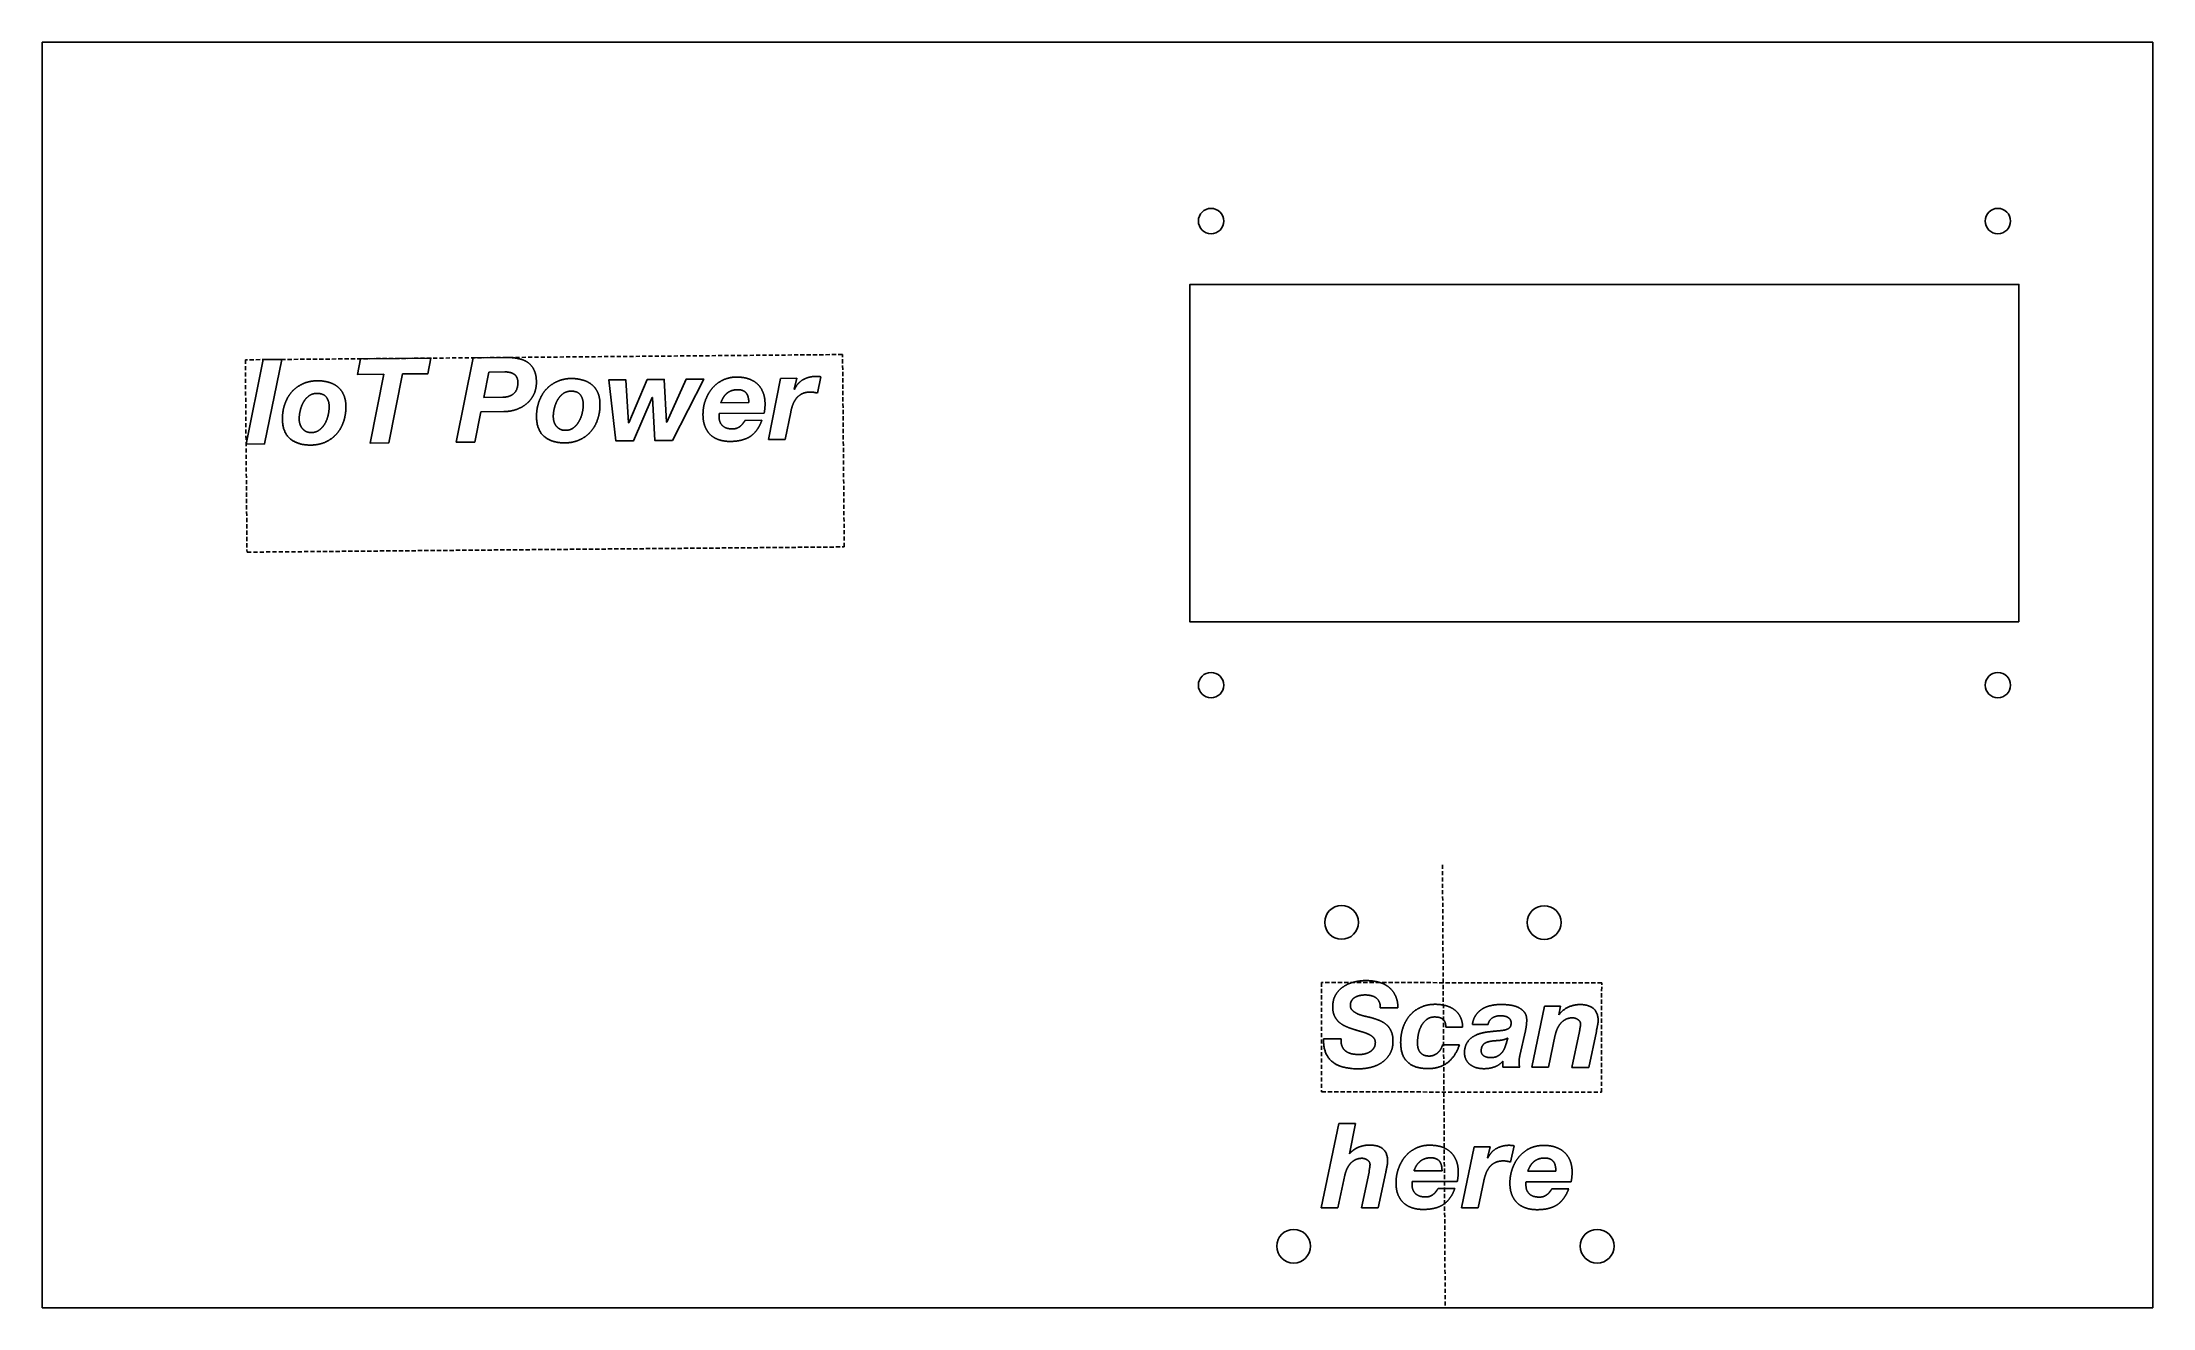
# Model space of a CAD drawing. Header units: millimetres. Extents: x -130 to 120, y -70 to 80.
import ezdxf

# ---------------------------------------------------------------- set-up
doc = ezdxf.new("R2010")
doc.units = ezdxf.units.MM
doc.linetypes.add('DASHED', pattern=[0.75, 0.5, -0.25])
doc.layers.get('0').update_dxf_attribs({"linetype": 'CONTINUOUS'})
doc.layers.add('1', color=7, linetype='DASHED')

msp = doc.modelspace()

# ---------------------------------------------------------------- linework, layer by layer
for p, q in [((-78.96, 42.6), (-80.95, 32.58)), ((-74.96, 42.63), (-78.96, 42.6)), ((-77.69, 37.9), (-77.1, 40.91)), ((-77.1, 40.91), (-75.22, 40.92)), ((-42.53, 40.16), (-43.96, 32.91)), ((-40.63, 40.18), (-42.53, 40.16)), ((-40.92, 38.87), (-40.63, 40.18)), ((-38.18, 38.42), (-37.79, 40.35)), ((-75.45, 37.92), (-77.69, 37.9)), ((-40.89, 38.84), (-40.92, 38.87)), ((-78.76, 32.6), (-78.04, 36.19)), ((-78.04, 36.19), (-75.32, 36.22)), ((-49.82, 35.57), (-49.83, 35.75)), ((-49.81, 35.99), (-44.48, 36.04)), ((-46.3, 37.28), (-49.61, 37.25)), ((-44.75, 35.2), (-46.74, 35.18)), ((-41.99, 32.92), (-41.34, 36.14)), ((-80.95, 32.58), (-78.76, 32.6)), ((-43.96, 32.91), (-41.99, 32.92)), ((28.49, -34.44), (30.58, -34.44)), ((47.95, -34.25), (46.44, -41.49)), ((49.85, -34.25), (47.95, -34.25)), ((49.63, -35.26), (49.85, -34.25)), ((36.26, -36.74), (38.25, -36.74)), ((39.4, -36.43), (41.26, -36.44)), ((45.04, -40.09), (45.69, -37.17)), ((49.65, -35.26), (49.63, -35.26)), ((52.09, -37.26), (51.2, -41.5)), ((53.19, -41.5), (54.09, -37.26)), ((23.85, -38.13), (21.76, -38.13)), ((37.87, -38.83), (35.88, -38.82)), ((43.6, -38.01), (43.4, -38.71)), ((48.41, -41.49), (49.23, -37.64)), ((43.02, -40.77), (43.02, -41.48)), ((43.02, -41.48), (45.01, -41.49)), ((46.44, -41.49), (48.41, -41.49)), ((51.2, -41.5), (53.19, -41.5)), ((23.59, -48.14), (21.5, -58.14)), ((25.58, -48.15), (23.59, -48.14)), ((24.83, -51.74), (25.58, -48.15)), ((24.86, -51.74), (24.83, -51.74)), ((39.61, -50.93), (38.1, -58.17)), ((41.5, -50.93), (39.61, -50.93)), ((41.21, -52.24), (41.5, -50.93)), ((41.23, -52.26), (41.21, -52.24)), ((43.94, -52.72), (44.35, -50.79)), ((23.48, -58.14), (24.3, -54.29)), ((27.16, -53.91), (26.27, -58.15)), ((28.25, -58.15), (29.16, -53.91)), ((35.81, -53.77), (32.49, -53.76)), ((40.08, -58.17), (40.75, -54.97)), ((49.3, -53.79), (45.98, -53.79)), ((32.26, -55.44), (32.27, -55.26)), ((32.28, -55.02), (37.62, -55.03)), ((37.33, -55.87), (35.35, -55.87)), ((45.75, -55.47), (45.75, -55.28)), ((45.77, -55.05), (51.1, -55.06)), ((50.82, -55.89), (48.83, -55.89)), ((21.5, -58.14), (23.48, -58.14)), ((26.27, -58.15), (28.25, -58.15)), ((38.1, -58.17), (40.08, -58.17))]:
    msp.add_line(p, q)
for points in [[(120, -70), (-130, -70), (-130, 80), (120, 80)], [(104.15, 11.3), (5.95, 11.3), (5.95, 51.3), (104.15, 51.3)], [(-89.53, 40.66), (-91.17, 32.49), (-88.96, 32.51), (-87.32, 40.68), (-84.32, 40.7), (-83.95, 42.56), (-92.3, 42.48), (-92.67, 40.63)], [(-103.84, 42.38), (-105.85, 32.36), (-103.65, 32.38), (-101.62, 42.4)], [(-55.36, 32.81), (-51.64, 40.08), (-53.74, 40.06), (-56.02, 34.98), (-56.05, 34.98), (-56.32, 40.04), (-58.34, 40.02), (-60.52, 34.9), (-60.55, 34.9), (-60.87, 40), (-62.9, 39.98), (-62.04, 32.75), (-59.95, 32.76), (-57.76, 37.87), (-57.73, 37.87), (-57.43, 32.79)]]:
    msp.add_lwpolyline(points, close=True)
for centre, radius in [((8.45, 58.8), 1.5), ((101.65, 58.8), 1.5), ((8.45, 3.8), 1.5), ((101.65, 3.8), 1.5), ((23.91, -24.32), 2), ((47.91, -24.34), 2), ((18.23, -62.7), 2), ((54.19, -62.7), 2)]:
    msp.add_circle(centre, radius)
for points in [[(-73.57, 42.49), (-74.2, 42.64), (-74.96, 42.63)], [(-75.22, 40.92), (-74.93, 40.93), (-74.66, 40.87)], [(-74.66, 40.87), (-74.38, 40.82), (-74.16, 40.68)], [(-74.16, 40.68), (-73.93, 40.56), (-73.8, 40.3)], [(-73.8, 40.3), (-73.66, 40.07), (-73.66, 39.69)], [(-72.46, 42.03), (-72.92, 42.36), (-73.57, 42.49)], [(-71.74, 41.14), (-71.99, 41.69), (-72.46, 42.03)], [(-71.46, 39.75), (-71.47, 40.58), (-71.74, 41.14)], [(-67.33, 40.14), (-68.3, 40.13), (-69.06, 39.76)], [(-65.97, 39.95), (-66.59, 40.14), (-67.33, 40.14)], [(-47.78, 40.31), (-48.7, 40.3), (-49.44, 39.92)], [(-46.4, 40.12), (-47.02, 40.32), (-47.78, 40.31)], [(-45.33, 39.53), (-45.77, 39.93), (-46.4, 40.12)], [(-38.41, 40.39), (-39.21, 40.38), (-39.89, 39.99)], [(-37.79, 40.35), (-38.1, 40.39), (-38.41, 40.39)], [(-100.47, 38.52), (-100.99, 37.9), (-101.28, 37.07)], [(-99.16, 39.49), (-99.93, 39.14), (-100.47, 38.52)], [(-97.43, 39.87), (-98.39, 39.87), (-99.16, 39.49)], [(-99.07, 37.31), (-98.82, 37.76), (-98.43, 38.06)], [(-98.43, 38.06), (-98.03, 38.37), (-97.48, 38.37)], [(-97.48, 38.37), (-96.69, 38.38), (-96.36, 37.95)], [(-96.07, 39.69), (-96.68, 39.88), (-97.43, 39.87)], [(-96.36, 37.95), (-96.02, 37.52), (-96.01, 36.79)], [(-94.98, 39.14), (-95.43, 39.51), (-96.07, 39.69)], [(-94.29, 38.19), (-94.53, 38.76), (-94.98, 39.14)], [(-94.02, 36.84), (-94.03, 37.62), (-94.29, 38.19)], [(-74.14, 38.36), (-74.61, 37.93), (-75.45, 37.92)], [(-73.66, 39.69), (-73.65, 38.79), (-74.14, 38.36)], [(-72.61, 37.16), (-72.07, 37.62), (-71.77, 38.26)], [(-71.77, 38.26), (-71.45, 38.92), (-71.46, 39.75)], [(-70.37, 38.78), (-70.9, 38.16), (-71.18, 37.33)], [(-69.06, 39.76), (-69.83, 39.4), (-70.37, 38.78)], [(-69.34, 36.59), (-69.22, 37.12), (-68.97, 37.57)], [(-68.97, 37.57), (-68.73, 38.02), (-68.34, 38.32)], [(-68.34, 38.32), (-67.93, 38.63), (-67.39, 38.64)], [(-67.39, 38.64), (-66.59, 38.65), (-66.26, 38.21)], [(-66.26, 38.21), (-65.92, 37.78), (-65.92, 37.05)], [(-64.89, 39.4), (-65.34, 39.78), (-65.97, 39.95)], [(-64.19, 38.46), (-64.43, 39.03), (-64.89, 39.4)], [(-63.93, 37.1), (-63.93, 37.88), (-64.19, 38.46)], [(-50.69, 38.91), (-51.19, 38.29), (-51.47, 37.48)], [(-49.44, 39.92), (-50.18, 39.55), (-50.69, 38.91)], [(-49.61, 37.25), (-49.51, 37.56), (-49.35, 37.84)], [(-49.35, 37.84), (-49.19, 38.13), (-48.95, 38.34)], [(-48.95, 38.34), (-48.72, 38.55), (-48.39, 38.68)], [(-48.39, 38.68), (-48.07, 38.81), (-47.65, 38.81)], [(-47.65, 38.81), (-47.22, 38.82), (-46.95, 38.68)], [(-46.95, 38.68), (-46.68, 38.55), (-46.54, 38.33)], [(-46.54, 38.33), (-46.4, 38.11), (-46.36, 37.83)], [(-46.36, 37.83), (-46.3, 37.56), (-46.3, 37.28)], [(-44.64, 38.54), (-44.88, 39.14), (-45.33, 39.53)], [(-44.38, 37.17), (-44.38, 37.96), (-44.64, 38.54)], [(-41.1, 37.02), (-40.93, 37.46), (-40.67, 37.79)], [(-39.89, 39.99), (-40.56, 39.6), (-40.89, 38.84)], [(-40.67, 37.79), (-40.39, 38.13), (-40, 38.33)], [(-40, 38.33), (-39.6, 38.53), (-39.02, 38.54)], [(-39.02, 38.54), (-38.81, 38.54), (-38.6, 38.5)], [(-38.6, 38.5), (-38.39, 38.46), (-38.18, 38.42)], [(-101.28, 37.07), (-101.55, 36.25), (-101.55, 35.33)], [(-101.55, 35.33), (-101.53, 33.77), (-100.63, 33)], [(-99.56, 35.35), (-99.56, 35.81), (-99.44, 36.33)], [(-99.47, 34.73), (-99.56, 35.02), (-99.56, 35.35)], [(-99.44, 36.33), (-99.32, 36.86), (-99.07, 37.31)], [(-96.13, 35.8), (-96.25, 35.26), (-96.51, 34.8)], [(-96.01, 36.79), (-96.01, 36.33), (-96.13, 35.8)], [(-95.12, 33.59), (-94.58, 34.21), (-94.3, 35.04)], [(-94.3, 35.04), (-94.02, 35.88), (-94.02, 36.84)], [(-75.32, 36.22), (-74.54, 36.22), (-73.84, 36.47)], [(-73.84, 36.47), (-73.14, 36.71), (-72.61, 37.16)], [(-71.18, 37.33), (-71.46, 36.52), (-71.45, 35.59)], [(-71.45, 35.59), (-71.44, 34.04), (-70.53, 33.26)], [(-69.46, 35.61), (-69.47, 36.07), (-69.34, 36.59)], [(-69.37, 34.99), (-69.46, 35.29), (-69.46, 35.61)], [(-66.42, 35.06), (-66.67, 34.61), (-67.07, 34.3)], [(-66.03, 36.06), (-66.15, 35.53), (-66.42, 35.06)], [(-65.92, 37.05), (-65.91, 36.59), (-66.03, 36.06)], [(-65.02, 33.86), (-64.48, 34.48), (-64.21, 35.3)], [(-64.21, 35.3), (-63.92, 36.15), (-63.93, 37.1)], [(-51.47, 37.48), (-51.74, 36.67), (-51.73, 35.81)], [(-51.73, 35.81), (-51.72, 35.02), (-51.49, 34.44)], [(-49.83, 35.86), (-49.83, 35.92), (-49.81, 35.99)], [(-49.83, 35.75), (-49.83, 35.81), (-49.83, 35.86)], [(-49.42, 34.55), (-49.82, 34.94), (-49.82, 35.57)], [(-46.74, 35.18), (-46.85, 35.01), (-46.99, 34.83)], [(-45.3, 34.11), (-44.98, 34.58), (-44.75, 35.2)], [(-44.48, 36.04), (-44.37, 36.64), (-44.38, 37.17)], [(-41.34, 36.14), (-41.25, 36.6), (-41.1, 37.02)], [(-100.63, 33), (-99.71, 32.23), (-98.2, 32.25)], [(-99.18, 34.21), (-99.37, 34.44), (-99.47, 34.73)], [(-98.73, 33.85), (-99, 33.99), (-99.18, 34.21)], [(-98.12, 33.73), (-98.47, 33.73), (-98.73, 33.85)], [(-98.2, 32.25), (-97.21, 32.26), (-96.44, 32.61)], [(-97.17, 34.04), (-97.55, 33.74), (-98.12, 33.73)], [(-96.51, 34.8), (-96.76, 34.35), (-97.17, 34.04)], [(-96.44, 32.61), (-95.66, 32.97), (-95.12, 33.59)], [(-70.53, 33.26), (-69.62, 32.5), (-68.1, 32.51)], [(-69.09, 34.48), (-69.27, 34.7), (-69.37, 34.99)], [(-68.64, 34.12), (-68.9, 34.26), (-69.09, 34.48)], [(-68.02, 34), (-68.37, 33.99), (-68.64, 34.12)], [(-68.1, 32.51), (-67.11, 32.52), (-66.34, 32.88)], [(-67.07, 34.3), (-67.46, 34), (-68.02, 34)], [(-66.34, 32.88), (-65.56, 33.23), (-65.02, 33.86)], [(-51.49, 34.44), (-51.25, 33.85), (-50.83, 33.45)], [(-50.83, 33.45), (-50.4, 33.06), (-49.81, 32.87)], [(-49.81, 32.87), (-49.21, 32.68), (-48.48, 32.68)], [(-48.22, 34.17), (-49.03, 34.16), (-49.42, 34.55)], [(-48.48, 32.68), (-47.7, 32.69), (-47.11, 32.85)], [(-47.7, 34.26), (-47.92, 34.17), (-48.22, 34.17)], [(-47.29, 34.5), (-47.46, 34.36), (-47.7, 34.26)], [(-46.99, 34.83), (-47.11, 34.64), (-47.29, 34.5)], [(-47.11, 32.85), (-46.51, 33.01), (-46.06, 33.32)], [(-46.06, 33.32), (-45.62, 33.65), (-45.3, 34.11)], [(24.13, -31.94), (23.57, -32.3), (23.22, -32.89)], [(25.39, -31.39), (24.69, -31.56), (24.13, -31.94)], [(26.83, -31.22), (26.1, -31.21), (25.39, -31.39)], [(28.28, -31.4), (27.6, -31.22), (26.83, -31.22)], [(29.46, -31.96), (28.96, -31.57), (28.28, -31.4)], [(30.27, -32.97), (29.98, -32.36), (29.46, -31.96)], [(23.22, -32.89), (22.87, -33.48), (22.86, -34.32)], [(22.86, -34.32), (22.86, -34.96), (23.07, -35.41)], [(24.95, -34.17), (24.95, -33.82), (25.11, -33.58)], [(25.22, -34.78), (24.95, -34.53), (24.95, -34.17)], [(25.11, -33.58), (25.26, -33.34), (25.51, -33.2)], [(25.87, -35.19), (25.5, -35.02), (25.22, -34.78)], [(25.51, -33.2), (25.77, -33.05), (26.07, -32.99)], [(26.07, -32.99), (26.4, -32.92), (26.7, -32.92)], [(26.7, -32.92), (27.08, -32.92), (27.42, -33.01)], [(27.42, -33.01), (27.75, -33.08), (27.99, -33.26)], [(27.99, -33.26), (28.24, -33.44), (28.37, -33.74)], [(28.37, -33.74), (28.51, -34.02), (28.49, -34.44)], [(30.58, -34.44), (30.58, -33.58), (30.27, -32.97)], [(33.27, -34.39), (32.51, -34.74), (31.98, -35.37)], [(35.01, -34.03), (34.03, -34.03), (33.27, -34.39)], [(36.25, -34.19), (35.67, -34.03), (35.01, -34.03)], [(37.27, -34.67), (36.84, -34.34), (36.25, -34.19)], [(37.97, -35.51), (37.72, -34.99), (37.27, -34.67)], [(40.61, -34.56), (40.15, -34.84), (39.82, -35.3)], [(41.65, -34.17), (41.07, -34.28), (40.61, -34.56)], [(42.84, -34.05), (42.22, -34.04), (41.65, -34.17)], [(43.86, -34.12), (43.33, -34.05), (42.84, -34.05)], [(44.84, -34.4), (44.39, -34.19), (43.86, -34.12)], [(45.57, -34.98), (45.29, -34.6), (44.84, -34.4)], [(45.84, -35.96), (45.86, -35.34), (45.57, -34.98)], [(52.19, -34.06), (50.62, -34.06), (49.65, -35.26)], [(54.3, -36.01), (54.31, -34.07), (52.19, -34.06)], [(23.07, -35.41), (23.29, -35.86), (23.64, -36.17)], [(23.64, -36.17), (24.01, -36.48), (24.46, -36.67)], [(24.46, -36.67), (24.9, -36.87), (25.38, -37.01)], [(25.38, -37.01), (25.84, -37.15), (26.29, -37.28)], [(26.67, -35.44), (26.27, -35.35), (25.87, -35.19)], [(26.29, -37.28), (26.75, -37.41), (27.1, -37.57)], [(27.33, -35.59), (27.08, -35.53), (26.67, -35.44)], [(28.41, -35.95), (27.92, -35.74), (27.33, -35.59)], [(29.25, -36.47), (28.9, -36.15), (28.41, -35.95)], [(29.8, -37.26), (29.61, -36.79), (29.25, -36.47)], [(30, -38.39), (30, -37.72), (29.8, -37.26)], [(31.18, -36.81), (30.91, -37.62), (30.91, -38.55)], [(31.98, -35.37), (31.46, -35.99), (31.18, -36.81)], [(33, -37.6), (33.11, -37.05), (33.35, -36.59)], [(33.35, -36.59), (33.59, -36.13), (33.98, -35.84)], [(33.98, -35.84), (34.37, -35.53), (34.93, -35.53)], [(34.93, -35.53), (35.61, -35.53), (35.93, -35.81)], [(35.93, -35.81), (36.26, -36.09), (36.26, -36.74)], [(38.25, -36.74), (38.24, -36.03), (37.97, -35.51)], [(41.23, -37.31), (39.92, -37.46), (39.19, -38.09)], [(39.82, -35.3), (39.5, -35.75), (39.4, -36.43)], [(42.45, -37.18), (41.93, -37.22), (41.23, -37.31)], [(41.26, -36.44), (41.36, -35.89), (41.78, -35.64)], [(41.78, -35.64), (42.2, -35.38), (42.74, -35.38)], [(43.31, -37.06), (42.97, -37.14), (42.45, -37.18)], [(42.74, -35.38), (42.93, -35.38), (43.14, -35.42)], [(43.14, -35.42), (43.37, -35.45), (43.55, -35.55)], [(43.83, -36.79), (43.66, -36.96), (43.31, -37.06)], [(43.55, -35.55), (43.74, -35.64), (43.87, -35.81)], [(43.99, -36.26), (43.99, -36.61), (43.83, -36.79)], [(43.87, -35.81), (44, -35.98), (43.99, -36.26)], [(45.69, -37.17), (45.84, -36.47), (45.84, -35.96)], [(49.23, -37.64), (49.31, -37.26), (49.47, -36.9)], [(49.47, -36.9), (49.64, -36.54), (49.88, -36.26)], [(49.88, -36.26), (50.13, -35.98), (50.47, -35.81)], [(50.47, -35.81), (50.82, -35.63), (51.26, -35.63)], [(51.26, -35.63), (51.61, -35.63), (51.91, -35.84)], [(51.91, -35.84), (52.22, -36.05), (52.22, -36.37)], [(52.16, -36.81), (52.12, -37.09), (52.09, -37.26)], [(52.22, -36.37), (52.22, -36.53), (52.16, -36.81)], [(54.09, -37.26), (54.1, -37.16), (54.13, -37.01)], [(54.13, -37.01), (54.18, -36.84), (54.2, -36.66)], [(54.2, -36.66), (54.25, -36.48), (54.27, -36.31)], [(54.27, -36.31), (54.3, -36.13), (54.3, -36.01)], [(21.76, -38.13), (21.76, -39.96), (22.78, -40.82)], [(23.98, -39.03), (23.82, -38.66), (23.85, -38.13)], [(24.42, -39.59), (24.13, -39.38), (23.98, -39.03)], [(25.12, -39.9), (24.72, -39.8), (24.42, -39.59)], [(26, -39.98), (25.53, -39.98), (25.12, -39.9)], [(26.68, -39.9), (26.34, -39.98), (26, -39.98)], [(27.28, -39.65), (27.01, -39.82), (26.68, -39.9)], [(27.1, -37.57), (27.47, -37.74), (27.69, -37.98)], [(27.73, -39.21), (27.56, -39.48), (27.28, -39.65)], [(27.69, -37.98), (27.91, -38.21), (27.91, -38.57)], [(27.91, -38.57), (27.91, -38.95), (27.73, -39.21)], [(28.66, -40.94), (29.25, -40.55), (29.62, -39.92)], [(29.62, -39.92), (30, -39.29), (30, -38.39)], [(30.91, -38.55), (30.91, -40.14), (31.75, -40.9)], [(32.9, -38.59), (32.9, -38.13), (33, -37.6)], [(32.97, -39.21), (32.9, -38.92), (32.9, -38.59)], [(33.2, -39.7), (33.04, -39.49), (32.97, -39.21)], [(33.62, -40.04), (33.37, -39.91), (33.2, -39.7)], [(35.32, -39.76), (35.12, -39.94), (34.86, -40.05)], [(35.66, -39.34), (35.53, -39.58), (35.32, -39.76)], [(35.88, -38.82), (35.8, -39.09), (35.66, -39.34)], [(36.48, -40.92), (37.42, -40.18), (37.87, -38.83)], [(39.19, -38.09), (38.47, -38.72), (38.47, -39.77)], [(38.47, -39.77), (38.47, -40.14), (38.61, -40.49)], [(40.45, -39.53), (40.45, -39.2), (40.57, -38.99)], [(40.77, -40.15), (40.44, -39.94), (40.45, -39.53)], [(40.57, -38.99), (40.7, -38.76), (40.89, -38.64)], [(40.89, -38.64), (41.11, -38.51), (41.37, -38.45)], [(41.37, -38.45), (41.64, -38.39), (41.92, -38.36)], [(41.92, -38.36), (42.35, -38.33), (42.79, -38.29)], [(42.84, -39.83), (42.63, -40.05), (42.31, -40.21)], [(42.79, -38.29), (43.22, -38.23), (43.6, -38.01)], [(43.19, -39.3), (43.06, -39.59), (42.84, -39.83)], [(43.4, -38.71), (43.32, -39), (43.19, -39.3)], [(22.78, -40.82), (23.82, -41.67), (25.92, -41.68)], [(25.92, -41.68), (26.63, -41.68), (27.36, -41.5)], [(27.36, -41.5), (28.09, -41.33), (28.66, -40.94)], [(31.75, -40.9), (32.6, -41.65), (34.12, -41.65)], [(34.27, -40.16), (33.89, -40.16), (33.62, -40.04)], [(34.12, -41.65), (35.55, -41.65), (36.48, -40.92)], [(34.86, -40.05), (34.6, -40.17), (34.27, -40.16)], [(38.61, -40.49), (38.75, -40.83), (39.04, -41.1)], [(39.04, -41.1), (39.34, -41.35), (39.77, -41.51)], [(39.77, -41.51), (40.22, -41.66), (40.81, -41.66)], [(41.54, -40.35), (41.1, -40.35), (40.77, -40.15)], [(40.81, -41.66), (41.44, -41.66), (42.02, -41.45)], [(42.31, -40.21), (42, -40.35), (41.54, -40.35)], [(42.02, -41.45), (42.61, -41.23), (43.02, -40.77)], [(44.94, -41.07), (44.94, -40.86), (44.95, -40.58)], [(45.01, -41.49), (44.94, -41.25), (44.94, -41.07)], [(44.95, -40.58), (44.98, -40.28), (45.04, -40.09)], [(25.19, -51.41), (24.98, -51.59), (24.86, -51.74)], [(24.94, -52.91), (25.2, -52.63), (25.53, -52.46)], [(25.69, -51.07), (25.4, -51.23), (25.19, -51.41)], [(25.53, -52.46), (25.88, -52.28), (26.33, -52.28)], [(26.38, -50.82), (25.98, -50.92), (25.69, -51.07)], [(26.33, -52.28), (26.68, -52.28), (26.98, -52.49)], [(27.26, -50.71), (26.77, -50.71), (26.38, -50.82)], [(26.98, -52.49), (27.28, -52.7), (27.28, -53.02)], [(29.37, -52.66), (29.37, -50.72), (27.26, -50.71)], [(31.43, -52.09), (30.93, -52.71), (30.64, -53.52)], [(32.69, -51.1), (31.95, -51.46), (31.43, -52.09)], [(34.36, -50.73), (33.44, -50.72), (32.69, -51.1)], [(33.17, -52.68), (33.4, -52.47), (33.73, -52.35)], [(33.73, -52.35), (34.05, -52.22), (34.47, -52.22)], [(35.73, -50.92), (35.12, -50.73), (34.36, -50.73)], [(34.47, -52.22), (34.9, -52.22), (35.17, -52.37)], [(35.17, -52.37), (35.44, -52.49), (35.58, -52.72)], [(36.8, -51.53), (36.36, -51.12), (35.73, -50.92)], [(37.48, -52.52), (37.24, -51.92), (36.8, -51.53)], [(42.24, -51.13), (41.57, -51.51), (41.23, -52.26)], [(43.73, -50.74), (42.93, -50.74), (42.24, -51.13)], [(44.35, -50.79), (44.04, -50.74), (43.73, -50.74)], [(44.92, -52.12), (44.41, -52.73), (44.13, -53.54)], [(46.18, -51.12), (45.44, -51.49), (44.92, -52.12)], [(47.85, -50.75), (46.92, -50.75), (46.18, -51.12)], [(46.65, -52.71), (46.89, -52.5), (47.21, -52.37)], [(47.21, -52.37), (47.54, -52.25), (47.96, -52.25)], [(49.22, -50.95), (48.6, -50.75), (47.85, -50.75)], [(47.96, -52.25), (48.39, -52.25), (48.66, -52.39)], [(48.66, -52.39), (48.92, -52.52), (49.06, -52.74)], [(50.28, -51.55), (49.85, -51.15), (49.22, -50.95)], [(50.97, -52.55), (50.73, -51.95), (50.28, -51.55)], [(24.3, -54.29), (24.38, -53.91), (24.54, -53.55)], [(24.54, -53.55), (24.71, -53.19), (24.94, -52.91)], [(27.23, -53.46), (27.18, -53.74), (27.16, -53.91)], [(27.28, -53.02), (27.28, -53.18), (27.23, -53.46)], [(29.16, -53.91), (29.17, -53.81), (29.2, -53.66)], [(29.2, -53.66), (29.24, -53.49), (29.27, -53.31)], [(29.27, -53.31), (29.31, -53.12), (29.34, -52.96)], [(29.34, -52.96), (29.37, -52.77), (29.37, -52.66)], [(30.64, -53.52), (30.36, -54.32), (30.36, -55.19)], [(32.49, -53.76), (32.6, -53.45), (32.76, -53.17)], [(32.76, -53.17), (32.93, -52.89), (33.17, -52.68)], [(35.58, -52.72), (35.71, -52.94), (35.76, -53.22)], [(35.76, -53.22), (35.81, -53.49), (35.81, -53.77)], [(37.73, -53.9), (37.73, -53.11), (37.48, -52.52)], [(37.62, -55.03), (37.73, -54.43), (37.73, -53.9)], [(40.75, -54.97), (40.85, -54.5), (41.01, -54.08)], [(41.01, -54.08), (41.18, -53.65), (41.44, -53.31)], [(41.44, -53.31), (41.72, -52.98), (42.12, -52.78)], [(42.12, -52.78), (42.52, -52.59), (43.1, -52.59)], [(43.1, -52.59), (43.31, -52.59), (43.52, -52.63)], [(43.52, -52.63), (43.73, -52.67), (43.94, -52.72)], [(44.13, -53.54), (43.85, -54.34), (43.85, -55.21)], [(45.98, -53.79), (46.09, -53.48), (46.25, -53.2)], [(46.25, -53.2), (46.42, -52.92), (46.65, -52.71)], [(49.06, -52.74), (49.2, -52.96), (49.24, -53.25)], [(49.24, -53.25), (49.3, -53.51), (49.3, -53.79)], [(51.22, -53.92), (51.22, -53.14), (50.97, -52.55)], [(51.1, -55.06), (51.22, -54.45), (51.22, -53.92)], [(30.36, -55.19), (30.36, -55.97), (30.58, -56.56)], [(30.58, -56.56), (30.82, -57.15), (31.24, -57.55)], [(32.66, -56.46), (32.26, -56.07), (32.26, -55.44)], [(32.27, -55.15), (32.27, -55.09), (32.28, -55.02)], [(32.27, -55.26), (32.27, -55.2), (32.27, -55.15)], [(33.86, -56.86), (33.05, -56.86), (32.66, -56.46)], [(34.38, -56.78), (34.15, -56.86), (33.86, -56.86)], [(34.78, -56.54), (34.62, -56.68), (34.38, -56.78)], [(35.09, -56.22), (34.97, -56.4), (34.78, -56.54)], [(35.35, -55.87), (35.23, -56.03), (35.09, -56.22)], [(36, -57.73), (36.45, -57.41), (36.77, -56.95)], [(36.77, -56.95), (37.1, -56.49), (37.33, -55.87)], [(43.85, -55.21), (43.85, -55.99), (44.07, -56.58)], [(44.07, -56.58), (44.31, -57.17), (44.73, -57.58)], [(45.75, -55.17), (45.75, -55.12), (45.77, -55.05)], [(45.75, -55.28), (45.75, -55.23), (45.75, -55.17)], [(46.14, -56.49), (45.75, -56.1), (45.75, -55.47)], [(47.35, -56.88), (46.53, -56.88), (46.14, -56.49)], [(47.86, -56.8), (47.64, -56.88), (47.35, -56.88)], [(48.27, -56.56), (48.1, -56.7), (47.86, -56.8)], [(48.58, -56.24), (48.45, -56.42), (48.27, -56.56)], [(48.83, -55.89), (48.72, -56.06), (48.58, -56.24)], [(49.49, -57.76), (49.94, -57.43), (50.26, -56.97)], [(50.26, -56.97), (50.58, -56.51), (50.82, -55.89)], [(31.24, -57.55), (31.66, -57.95), (32.25, -58.14)], [(32.25, -58.14), (32.85, -58.34), (33.58, -58.34)], [(33.58, -58.34), (34.36, -58.34), (34.95, -58.19)], [(34.95, -58.19), (35.55, -58.04), (36, -57.73)], [(44.73, -57.58), (45.15, -57.97), (45.73, -58.17)], [(45.73, -58.17), (46.34, -58.37), (47.06, -58.37)], [(47.06, -58.37), (47.85, -58.37), (48.44, -58.22)], [(48.44, -58.22), (49.04, -58.06), (49.49, -57.76)]]:
    msp.add_open_spline(points, degree=2)
at = {"layer": '1'}
for p, q in [((-35.2, 42.98), (-105.94, 42.36)), ((-35, 20.18), (-35.2, 42.98)), ((-105.94, 42.36), (-105.74, 19.56)), ((-105.74, 19.56), (-35, 20.18)), ((35.86, -17.49), (36.19, -70)), ((21.55, -31.44), (21.53, -44.4)), ((54.72, -31.5), (21.55, -31.44)), ((54.7, -44.46), (54.72, -31.5)), ((21.53, -44.4), (54.7, -44.46))]:
    msp.add_line(p, q, dxfattribs=at)

doc.saveas('drawing.dxf')
